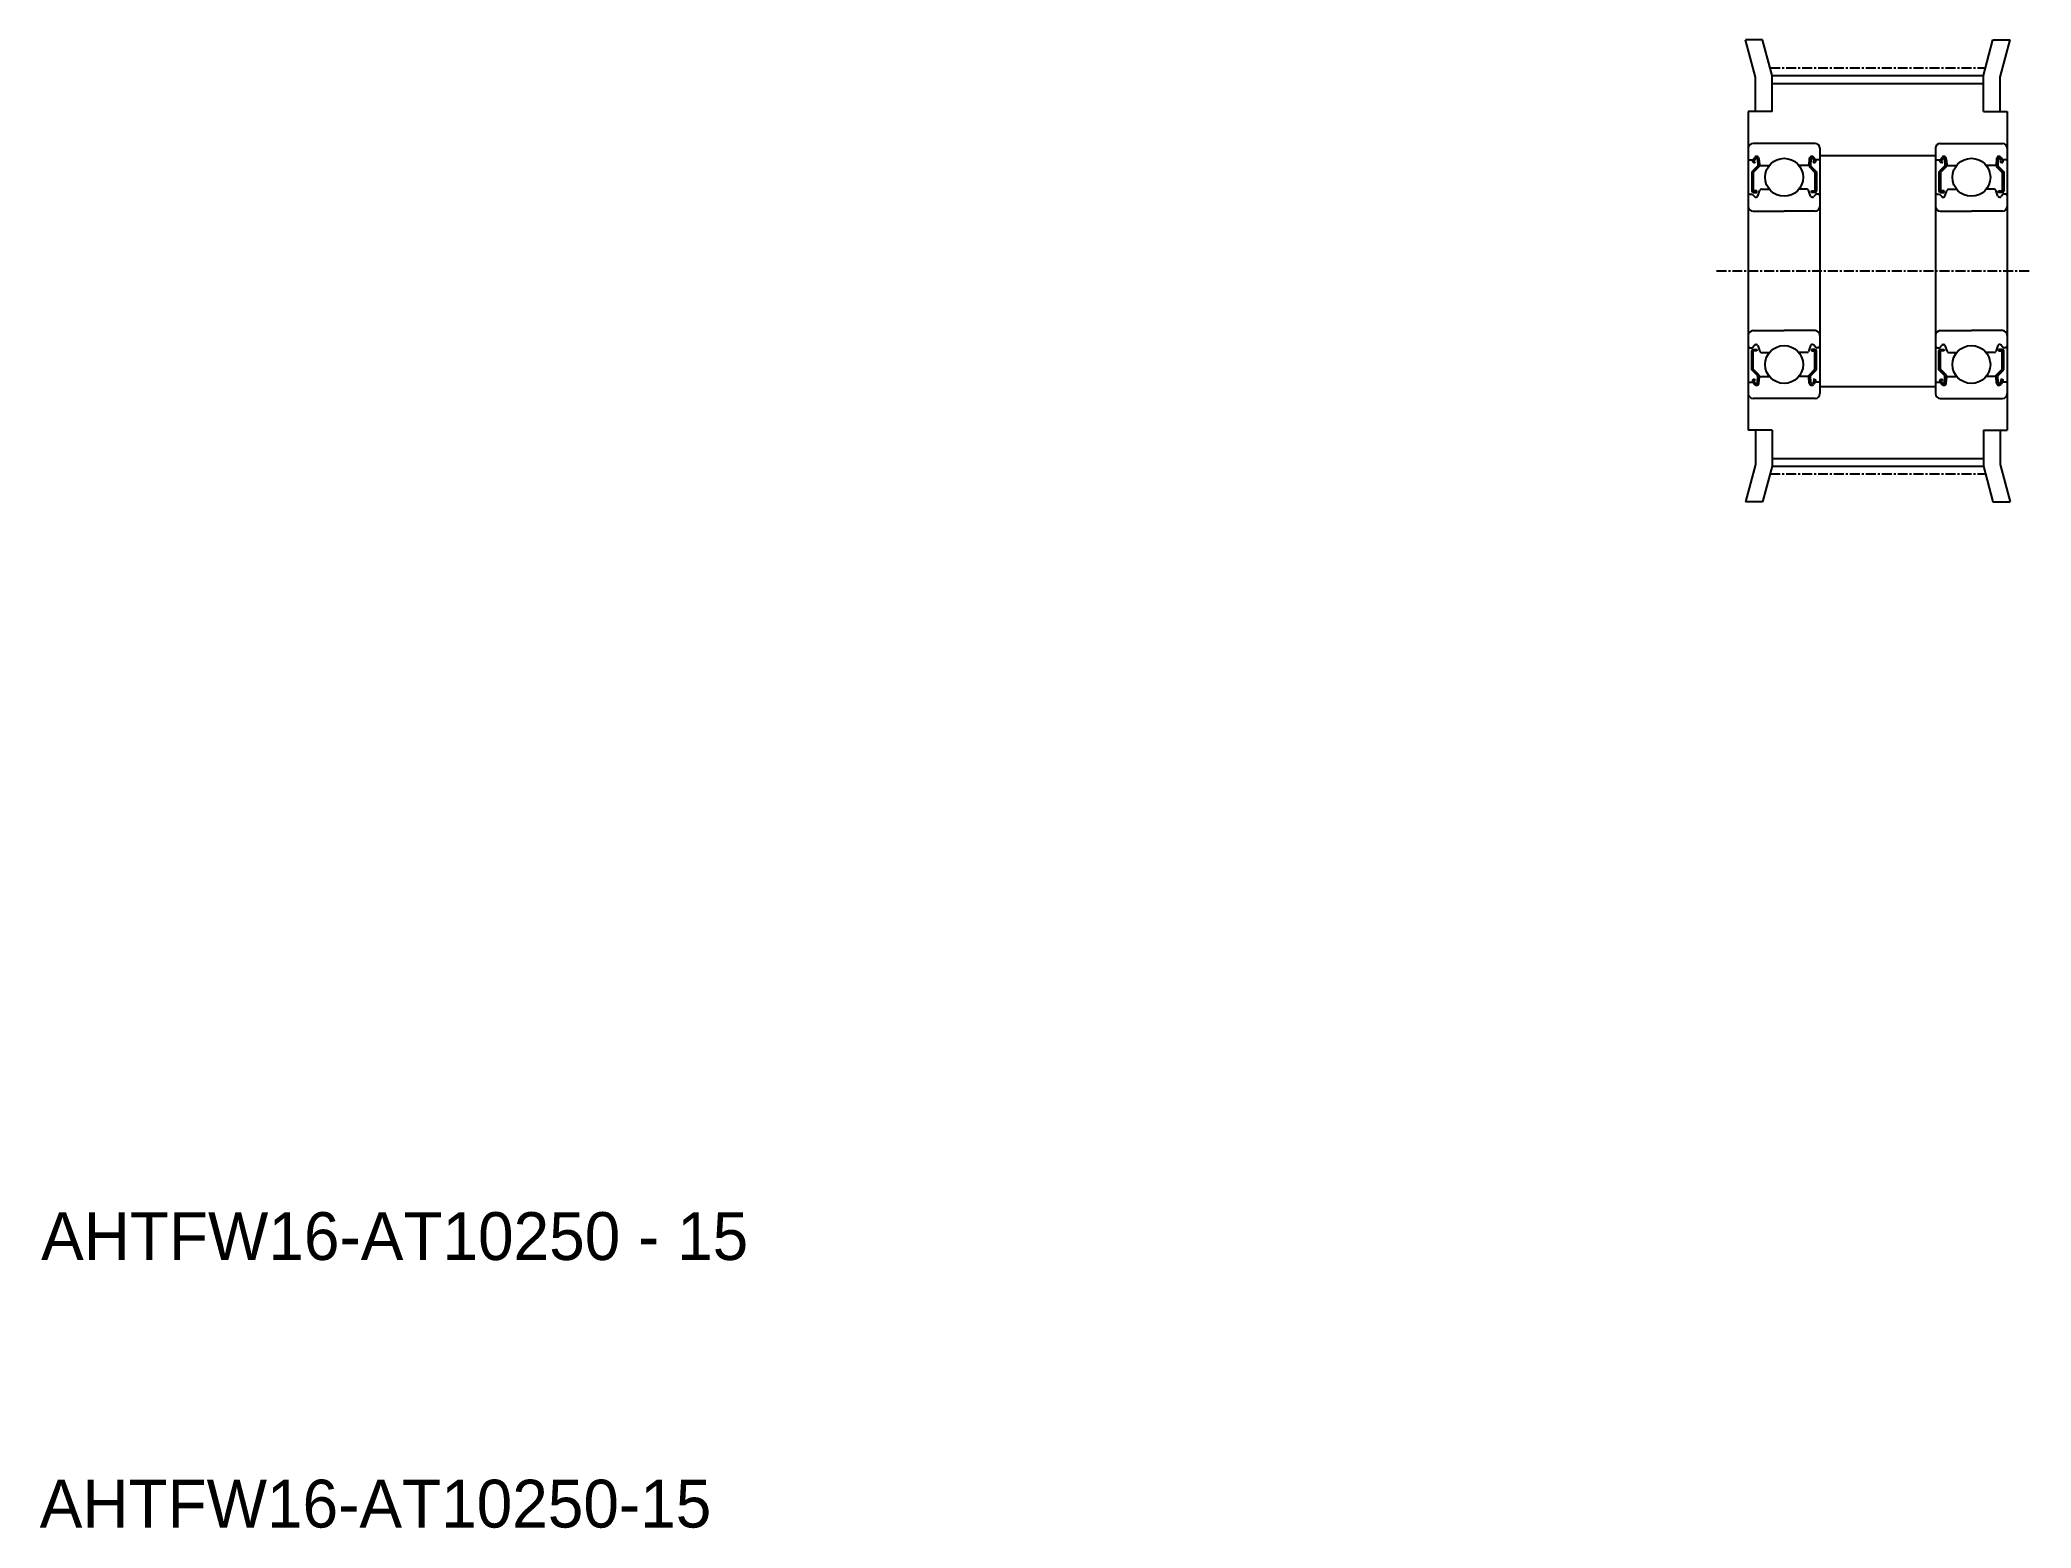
# Model space of a CAD drawing. Extents: x -286 to -36, y -106 to 81.
import ezdxf

# ---------------------------------------------------------------- set-up
doc = ezdxf.new("R2010")
doc.units = 0
doc.linetypes.add('CENTER', pattern=[2, 1.25, -0.25, 0.25, -0.25])
doc.layers.get('0').update_dxf_attribs({"linetype": 'CONTINUOUS'})
doc.layers.add('CENTER', color=1, linetype='CENTER')

# ---------------------------------------------------------------- blocks, each defined once
blk = doc.blocks.new('*U2')
at = {"color": 7, "linetype": 'CONTINUOUS'}
blk.add_text('AHTFW16-AT10250 - 15', height=6, dxfattribs=at).set_placement((-286.03, -72.23))
blk = doc.blocks.new('*U3')
at = {"color": 7, "linetype": 'CONTINUOUS'}
blk.add_text('AHTFW16-AT10250-15', height=6, dxfattribs=at).set_placement((-286.2, -105.81))

msp = doc.modelspace()

# ---------------------------------------------------------------- linework, layer by layer
at = {"color": 7, "linetype": 'CONTINUOUS'}
for p, q in [((-70.9, 76.23), (-72.16, 80.91)), ((-70, 80.91), (-72.16, 80.91)), ((-68.8, 76.44), (-70, 80.91)), ((-42.3, 76.44), (-41.1, 80.91)), ((-41.1, 80.91), (-38.94, 80.91)), ((-40.2, 76.23), (-38.94, 80.91)), ((-70.9, 71.91), (-70.9, 76.23)), ((-68.8, 71.91), (-68.8, 76.44)), ((-42.3, 71.91), (-42.3, 76.44)), ((-40.2, 71.91), (-40.2, 76.23)), ((-71.8, 71.91), (-71.8, 31.91)), ((-39.3, 71.91), (-39.3, 31.91)), ((-70.9, 31.91), (-70.9, 27.6)), ((-68.8, 31.91), (-68.8, 27.39)), ((-42.3, 31.91), (-42.3, 27.39)), ((-40.2, 31.91), (-40.2, 27.6)), ((-70.9, 27.6), (-72.16, 22.91)), ((-40.2, 27.6), (-38.94, 22.91)), ((-68.8, 27.39), (-70, 22.91)), ((-42.3, 27.39), (-41.1, 22.91)), ((-70, 22.91), (-72.16, 22.91)), ((-41.1, 22.91), (-38.94, 22.91))]:
    msp.add_line(p, q, dxfattribs=at)
for p, q in [((-68.8, 76.44), (-42.3, 76.44)), ((-68.8, 75.44), (-42.3, 75.44)), ((-68.8, 71.91), (-71.8, 71.91)), ((-42.3, 71.91), (-39.3, 71.91)), ((-67.3, 67.91), (-71.2, 67.91)), ((-63.4, 67.91), (-67.3, 67.91)), ((-47.7, 67.91), (-43.8, 67.91)), ((-43.8, 67.91), (-39.9, 67.91)), ((-71.7, 65.86), (-71.24, 65.86)), ((-70.62, 65.1), (-71.37, 64.35)), ((-71.24, 65.86), (-70.99, 66.16)), ((-71.06, 65.45), (-71.22, 65.58)), ((-70.42, 65.01), (-71.17, 64.26)), ((-71.09, 65.73), (-70.84, 66.03)), ((-70.93, 65.61), (-71.09, 65.73)), ((-71.06, 65.45), (-70.93, 65.61)), ((-70.66, 65.97), (-70.62, 65.1)), ((-70.46, 65.99), (-70.4, 65.26)), ((-70.42, 65.48), (-70.42, 65.01)), ((-70.3, 65.16), (-69.15, 65.16)), ((-64.3, 65.16), (-65.45, 65.16)), ((-64.14, 65.99), (-64.2, 65.26)), ((-64.18, 65.48), (-64.18, 65.01)), ((-64.18, 65.01), (-63.43, 64.26)), ((-63.94, 65.97), (-63.98, 65.1)), ((-63.98, 65.1), (-63.23, 64.35)), ((-63.51, 65.73), (-63.76, 66.03)), ((-63.67, 65.61), (-63.51, 65.73)), ((-63.54, 65.45), (-63.67, 65.61)), ((-63.36, 65.86), (-63.61, 66.16)), ((-63.54, 65.45), (-63.39, 65.58)), ((-62.9, 65.86), (-63.36, 65.86)), ((-62.8, 67.31), (-62.8, 36.51)), ((-62.8, 66.41), (-48.3, 66.41)), ((-48.3, 67.31), (-48.3, 36.51)), ((-48.2, 65.86), (-47.74, 65.86)), ((-47.12, 65.1), (-47.87, 64.35)), ((-47.74, 65.86), (-47.49, 66.16)), ((-47.56, 65.45), (-47.72, 65.58)), ((-46.92, 65.01), (-47.67, 64.26)), ((-47.59, 65.73), (-47.34, 66.03)), ((-47.43, 65.61), (-47.59, 65.73)), ((-47.56, 65.45), (-47.43, 65.61)), ((-47.16, 65.97), (-47.12, 65.1)), ((-46.96, 65.99), (-46.9, 65.26)), ((-46.92, 65.48), (-46.92, 65.01)), ((-46.8, 65.16), (-45.65, 65.16)), ((-40.8, 65.16), (-41.95, 65.16)), ((-40.64, 65.99), (-40.7, 65.26)), ((-40.68, 65.48), (-40.68, 65.01)), ((-40.68, 65.01), (-39.93, 64.26)), ((-40.44, 65.97), (-40.48, 65.1)), ((-40.48, 65.1), (-39.73, 64.35)), ((-40.01, 65.73), (-40.26, 66.03)), ((-40.17, 65.61), (-40.01, 65.73)), ((-40.04, 65.45), (-40.17, 65.61)), ((-39.86, 65.86), (-40.11, 66.16)), ((-40.04, 65.45), (-39.89, 65.58)), ((-39.4, 65.86), (-39.86, 65.86)), ((-71.37, 64.35), (-71.37, 61.96)), ((-71.17, 64.26), (-71.17, 61.96)), ((-63.43, 64.26), (-63.43, 61.96)), ((-63.23, 64.35), (-63.23, 61.96)), ((-47.87, 64.35), (-47.87, 61.96)), ((-47.67, 64.26), (-47.67, 61.96)), ((-39.93, 64.26), (-39.93, 61.96)), ((-39.73, 64.35), (-39.73, 61.96)), ((-71.6, 61.56), (-71.3, 61.56)), ((-71.3, 61.56), (-71.02, 61.24)), ((-70.72, 61.96), (-71.17, 61.96)), ((-71.17, 61.76), (-70.72, 61.76)), ((-70.87, 61.16), (-70.81, 61.16)), ((-70.72, 61.76), (-70.72, 61.96)), ((-70.62, 61.3), (-70.35, 62.03)), ((-70.16, 62.16), (-69.15, 62.16)), ((-64.44, 62.16), (-65.45, 62.16)), ((-63.98, 61.3), (-64.25, 62.03)), ((-63.88, 61.96), (-63.43, 61.96)), ((-63.88, 61.76), (-63.88, 61.96)), ((-63.43, 61.76), (-63.88, 61.76)), ((-63.73, 61.16), (-63.79, 61.16)), ((-63.3, 61.56), (-63.58, 61.24)), ((-63, 61.56), (-63.3, 61.56)), ((-48.1, 61.56), (-47.8, 61.56)), ((-47.8, 61.56), (-47.52, 61.24)), ((-47.22, 61.96), (-47.67, 61.96)), ((-47.67, 61.76), (-47.22, 61.76)), ((-47.37, 61.16), (-47.31, 61.16)), ((-47.22, 61.76), (-47.22, 61.96)), ((-47.12, 61.3), (-46.85, 62.03)), ((-46.66, 62.16), (-45.65, 62.16)), ((-40.94, 62.16), (-41.95, 62.16)), ((-40.48, 61.3), (-40.75, 62.03)), ((-40.38, 61.76), (-40.38, 61.96)), ((-40.38, 61.96), (-39.93, 61.96)), ((-39.93, 61.76), (-40.38, 61.76)), ((-40.23, 61.16), (-40.29, 61.16)), ((-39.8, 61.56), (-40.08, 61.24)), ((-39.5, 61.56), (-39.8, 61.56)), ((-71.2, 59.41), (-67.3, 59.41)), ((-63.4, 59.41), (-67.3, 59.41)), ((-47.7, 59.41), (-43.8, 59.41)), ((-39.9, 59.41), (-43.8, 59.41)), ((-71.3, 42.26), (-71.02, 42.59)), ((-71.2, 44.41), (-67.3, 44.41)), ((-70.87, 42.66), (-70.81, 42.66)), ((-70.62, 42.53), (-70.35, 41.8)), ((-63.4, 44.41), (-67.3, 44.41)), ((-63.98, 42.53), (-64.25, 41.8)), ((-63.73, 42.66), (-63.79, 42.66)), ((-63.3, 42.26), (-63.58, 42.59)), ((-47.8, 42.26), (-47.52, 42.59)), ((-47.7, 44.41), (-43.8, 44.41)), ((-47.37, 42.66), (-47.31, 42.66)), ((-47.12, 42.53), (-46.85, 41.8)), ((-39.9, 44.41), (-43.8, 44.41)), ((-40.48, 42.53), (-40.75, 41.8)), ((-40.23, 42.66), (-40.29, 42.66)), ((-39.8, 42.26), (-40.08, 42.59)), ((-71.6, 42.26), (-71.3, 42.26)), ((-71.37, 39.48), (-71.37, 41.86)), ((-71.17, 42.06), (-70.72, 42.06)), ((-70.72, 41.86), (-71.17, 41.86)), ((-71.17, 39.56), (-71.17, 41.86)), ((-70.72, 42.06), (-70.72, 41.86)), ((-70.16, 41.66), (-69.15, 41.66)), ((-64.44, 41.66), (-65.45, 41.66)), ((-63.88, 42.06), (-63.88, 41.86)), ((-63.43, 42.06), (-63.88, 42.06)), ((-63.88, 41.86), (-63.43, 41.86)), ((-63.43, 39.56), (-63.43, 41.86)), ((-63, 42.26), (-63.3, 42.26)), ((-63.23, 39.48), (-63.23, 41.86)), ((-48.1, 42.26), (-47.8, 42.26)), ((-47.87, 39.48), (-47.87, 41.86)), ((-47.67, 42.06), (-47.22, 42.06)), ((-47.22, 41.86), (-47.67, 41.86)), ((-47.67, 39.56), (-47.67, 41.86)), ((-47.22, 42.06), (-47.22, 41.86)), ((-46.66, 41.66), (-45.65, 41.66)), ((-40.94, 41.66), (-41.95, 41.66)), ((-39.93, 42.06), (-40.38, 42.06)), ((-40.38, 42.06), (-40.38, 41.86)), ((-40.38, 41.86), (-39.93, 41.86)), ((-39.93, 39.56), (-39.93, 41.86)), ((-39.5, 42.26), (-39.8, 42.26)), ((-39.73, 39.48), (-39.73, 41.86)), ((-71.7, 37.96), (-71.24, 37.96)), ((-70.62, 38.73), (-71.37, 39.48)), ((-71.24, 37.96), (-70.99, 37.67)), ((-71.06, 38.37), (-71.22, 38.25)), ((-70.42, 38.81), (-71.17, 39.56)), ((-70.93, 38.22), (-71.09, 38.09)), ((-71.09, 38.09), (-70.84, 37.79)), ((-71.06, 38.37), (-70.93, 38.22)), ((-70.66, 37.85), (-70.62, 38.73)), ((-70.46, 37.83), (-70.4, 38.57)), ((-70.42, 38.34), (-70.42, 38.81)), ((-70.3, 38.66), (-69.15, 38.66)), ((-64.3, 38.66), (-65.45, 38.66)), ((-64.14, 37.83), (-64.2, 38.57)), ((-64.18, 38.81), (-63.43, 39.56)), ((-64.18, 38.34), (-64.18, 38.81)), ((-63.98, 38.73), (-63.23, 39.48)), ((-63.94, 37.85), (-63.98, 38.73)), ((-63.51, 38.09), (-63.76, 37.79)), ((-63.54, 38.37), (-63.67, 38.22)), ((-63.67, 38.22), (-63.51, 38.09)), ((-63.36, 37.96), (-63.61, 37.67)), ((-63.54, 38.37), (-63.39, 38.25)), ((-62.9, 37.96), (-63.36, 37.96)), ((-48.2, 37.96), (-47.74, 37.96)), ((-47.12, 38.73), (-47.87, 39.48)), ((-47.74, 37.96), (-47.49, 37.67)), ((-47.56, 38.37), (-47.72, 38.25)), ((-46.92, 38.81), (-47.67, 39.56)), ((-47.43, 38.22), (-47.59, 38.09)), ((-47.59, 38.09), (-47.34, 37.79)), ((-47.56, 38.37), (-47.43, 38.22)), ((-47.16, 37.85), (-47.12, 38.73)), ((-46.96, 37.83), (-46.9, 38.57)), ((-46.92, 38.34), (-46.92, 38.81)), ((-46.8, 38.66), (-45.65, 38.66)), ((-40.8, 38.66), (-41.95, 38.66)), ((-40.64, 37.83), (-40.7, 38.57)), ((-40.68, 38.81), (-39.93, 39.56)), ((-40.68, 38.34), (-40.68, 38.81)), ((-40.48, 38.73), (-39.73, 39.48)), ((-40.44, 37.85), (-40.48, 38.73)), ((-40.01, 38.09), (-40.26, 37.79)), ((-40.04, 38.37), (-40.17, 38.22)), ((-40.17, 38.22), (-40.01, 38.09)), ((-39.86, 37.96), (-40.11, 37.67)), ((-40.04, 38.37), (-39.89, 38.25)), ((-39.4, 37.96), (-39.86, 37.96)), ((-67.3, 35.91), (-71.2, 35.91)), ((-63.4, 35.91), (-67.3, 35.91)), ((-62.8, 37.41), (-48.3, 37.41)), ((-47.7, 35.91), (-43.8, 35.91)), ((-43.8, 35.91), (-39.9, 35.91)), ((-68.8, 31.91), (-71.8, 31.91)), ((-42.3, 31.91), (-39.3, 31.91)), ((-68.8, 28.38), (-42.3, 28.38)), ((-68.8, 27.39), (-42.3, 27.39))]:
    msp.add_line(p, q)
for centre in [(-67.3, 63.66), (-43.8, 63.66), (-67.3, 40.16), (-43.8, 40.16)]:
    msp.add_circle(centre, 2.38)
for centre, radius, start, end in [((-71.2, 67.31), 0.6, 90, 180), ((-63.4, 67.31), 0.6, 360, 90), ((-47.7, 67.31), 0.6, 90, 180), ((-39.9, 67.31), 0.6, 0, 90), ((-71.7, 65.96), 0.1, 180, 270), ((-71.09, 65.74), 0.2, 140.0002, 230.0848), ((-70.76, 65.97), 0.3, 4.9968, 140.0002), ((-70.76, 65.97), 0.1, 2.8198, 140.0033), ((-70.3, 65.26), 0.1, 184.9968, 269.9995), ((-64.3, 65.26), 0.1, 270.0005, 355.0032), ((-63.84, 65.97), 0.3, 39.9998, 175.0032), ((-63.84, 65.97), 0.1, 39.9967, 177.1802), ((-63.51, 65.74), 0.2, 309.9152, 39.9998), ((-62.9, 65.96), 0.1, 270, 360), ((-48.2, 65.96), 0.1, 180, 270), ((-47.59, 65.74), 0.2, 140.0002, 230.0848), ((-47.26, 65.97), 0.3, 4.9968, 140.0002), ((-47.26, 65.97), 0.1, 2.8198, 140.0033), ((-46.8, 65.26), 0.1, 184.9968, 269.9995), ((-40.8, 65.26), 0.1, 270.0005, 355.0032), ((-40.34, 65.97), 0.3, 39.9998, 175.0032), ((-40.34, 65.97), 0.1, 39.9967, 177.1802), ((-40.01, 65.74), 0.2, 309.9152, 39.9998), ((-39.4, 65.96), 0.1, 270, 0), ((-71.6, 61.36), 0.2, 90, 180), ((-71.2, 60.01), 0.6, 180, 270), ((-71.17, 61.96), 0.2, 180, 270), ((-70.87, 61.36), 0.2, 219.9962, 270), ((-70.81, 61.36), 0.2, 270, 339.9919), ((-70.16, 61.96), 0.2, 90, 159.9919), ((-64.44, 61.96), 0.2, 20.0081, 90), ((-63.79, 61.36), 0.2, 200.0081, 270), ((-63.73, 61.36), 0.2, 270, 320.0038), ((-63.43, 61.96), 0.2, 270, 360), ((-63.4, 60.01), 0.6, 270, 360), ((-63, 61.36), 0.2, 360, 90), ((-48.1, 61.36), 0.2, 90, 180), ((-47.7, 60.01), 0.6, 180, 270), ((-47.67, 61.96), 0.2, 180, 270), ((-47.37, 61.36), 0.2, 219.9962, 270), ((-47.31, 61.36), 0.2, 270, 339.9919), ((-46.66, 61.96), 0.2, 90, 159.9919), ((-40.94, 61.96), 0.2, 20.0081, 90), ((-40.29, 61.36), 0.2, 200.0081, 270), ((-40.23, 61.36), 0.2, 270, 320.0038), ((-39.93, 61.96), 0.2, 270, 0), ((-39.9, 60.01), 0.6, 270, 0), ((-39.5, 61.36), 0.2, 0, 90), ((-71.2, 43.81), 0.6, 90, 180), ((-70.87, 42.46), 0.2, 90, 140.0038), ((-70.81, 42.46), 0.2, 20.0081, 90), ((-63.79, 42.46), 0.2, 90, 159.9919), ((-63.73, 42.46), 0.2, 39.9962, 90), ((-63.4, 43.81), 0.6, 0, 90), ((-47.7, 43.81), 0.6, 90, 180), ((-47.37, 42.46), 0.2, 90, 140.0038), ((-47.31, 42.46), 0.2, 20.0081, 90), ((-40.29, 42.46), 0.2, 90, 159.9919), ((-40.23, 42.46), 0.2, 39.9962, 90), ((-39.9, 43.81), 0.6, 360, 90), ((-71.6, 42.46), 0.2, 180, 270), ((-71.17, 41.86), 0.2, 90, 180), ((-70.16, 41.86), 0.2, 200.0081, 270), ((-64.44, 41.86), 0.2, 270, 339.9919), ((-63.43, 41.86), 0.2, 0, 90), ((-63, 42.46), 0.2, 270, 0), ((-48.1, 42.46), 0.2, 180, 270), ((-47.67, 41.86), 0.2, 90, 180), ((-46.66, 41.86), 0.2, 200.0081, 270), ((-40.94, 41.86), 0.2, 270, 339.9919), ((-39.93, 41.86), 0.2, 0, 90), ((-39.5, 42.46), 0.2, 270, 0), ((-71.7, 37.86), 0.1, 90, 180), ((-71.09, 38.09), 0.2, 129.9152, 219.9998), ((-70.76, 37.86), 0.3, 219.9998, 355.0032), ((-70.76, 37.86), 0.1, 219.9967, 357.1802), ((-70.3, 38.56), 0.1, 90.0005, 175.0032), ((-64.3, 38.56), 0.1, 4.9968, 89.9995), ((-63.84, 37.86), 0.3, 184.9968, 320.0002), ((-63.84, 37.86), 0.1, 182.8198, 320.0033), ((-63.51, 38.09), 0.2, 320.0002, 50.0848), ((-62.9, 37.86), 0.1, 0, 90), ((-48.2, 37.86), 0.1, 90, 180), ((-47.59, 38.09), 0.2, 129.9152, 219.9998), ((-47.26, 37.86), 0.3, 219.9998, 355.0032), ((-47.26, 37.86), 0.1, 219.9967, 357.1802), ((-46.8, 38.56), 0.1, 90.0005, 175.0032), ((-40.8, 38.56), 0.1, 4.9968, 89.9995), ((-40.34, 37.86), 0.3, 184.9968, 320.0002), ((-40.34, 37.86), 0.1, 182.8198, 320.0033), ((-40.01, 38.09), 0.2, 320.0002, 50.0848), ((-39.4, 37.86), 0.1, 0, 90), ((-71.2, 36.51), 0.6, 180, 270), ((-63.4, 36.51), 0.6, 270, 0), ((-47.7, 36.51), 0.6, 180, 270), ((-39.9, 36.51), 0.6, 270, 360)]:
    msp.add_arc(centre, radius, start, end)
at = {"layer": 'CENTER', "color": 1, "linetype": 'CENTER'}
for p, q in [((-69.05, 77.38), (-42.05, 77.38)), ((-75.8, 51.91), (-36.3, 51.91)), ((-69.05, 26.45), (-42.05, 26.45))]:
    msp.add_line(p, q, dxfattribs=at)

# ---------------------------------------------------------------- block references
at = {"color": 7, "linetype": 'CONTINUOUS'}
for name in ['*U2', '*U3']:
    msp.add_blockref(name, (0, 0), dxfattribs=at)

doc.saveas('drawing.dxf')
